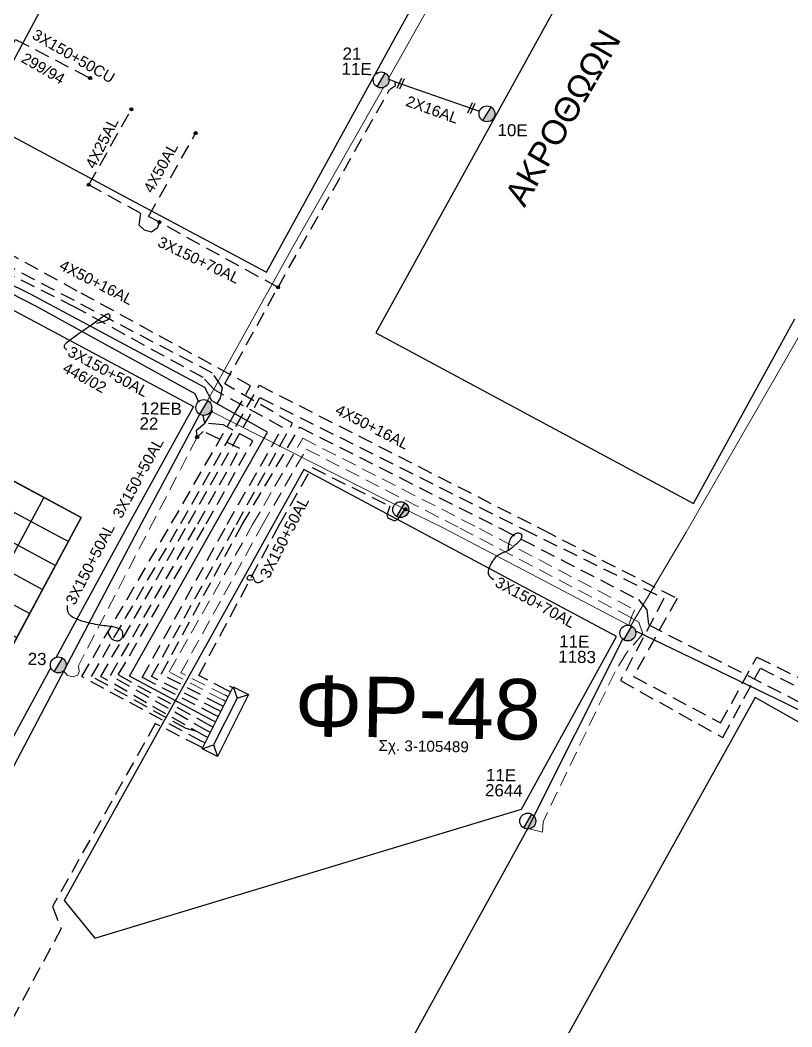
# Model space of a CAD drawing. Header units: millimetres. Extents: x 2875 to 4053, y 1200 to 1741.
# Drawn here: x 3575.3 to 3641.3, y 1283.3 to 1369.4 of the extents above; entities that cross this region are included whole.
import ezdxf
from ezdxf.enums import TextEntityAlignment as Align

# ---------------------------------------------------------------- set-up
doc = ezdxf.new("R2010")
doc.units = ezdxf.units.MM
doc.linetypes.add('DASHED', pattern=[19.05, 12.7, -6.35])
doc.layers.add('Άγνωστα', color=7, linetype='Continuous', lineweight=5)
for name, color, linetype in [('Ασφαλειοκιβώτια Χ.Τ 13 αναχωρήσεων', 7, 'Continuous'), ('Γυμνά εναέρια ΧΤ (1Φ)   2x16AL', 7, 'Continuous'), ('Γυμνά εναέρια ΧΤ και ΦΟΠ (3Φ)   4x50+16AL', 7, 'Continuous'), ('Επιγραφές - Σχήματα', 7, 'Continuous'), ('Καλώδια ΧΤ   3x150+50AL', 7, 'DASHED'), ('Καλώδια ΧΤ   3x150+50AL XLPE', 7, 'DASHED'), ('Καλώδια ΧΤ   3x150+50CU', 7, 'DASHED'), ('Καλώδια ΧΤ   3x150+70AL', 7, 'DASHED'), ('Μηχανική τομή', 7, 'Continuous'), ('Στύλος ΦΜ', 7, 'Continuous'), ('Στύλος ΦΜ @ 1', 7, 'Continuous'), ('Συνδέσεις', 7, 'Continuous'), ('Υποσταθμός πόλεως', 7, 'Continuous'), ('Υπόβαθρο ΔΕΗ', 7, 'Continuous'), ('Υπόγεια καλώδια Δικτύου ΧΤ και Παρ. ΧΤ - 3X150+70 AL', 7, 'DASHED'), ('Υπόγεια καλώδια Παροχών ΧΤ   4x25', 7, 'DASHED'), ('Υπόγεια καλώδια Παροχών ΧΤ   4x50AL', 7, 'DASHED')]:
    doc.layers.add(name, color=color, linetype=linetype)
doc.styles.get("Standard").update_dxf_attribs({"font": 'ARIAL.TTF'})
doc.linetypes.add('SYN_LINE', pattern='A,0.5,-0.0001,["/\\/\\/\\/",Standard,S=0.1,R=0,X=0,Y=-0.05],-0.25', length=0.7501)

# ---------------------------------------------------------------- blocks, each defined once
blk = doc.blocks.new('_ΣΥΝΔΕΣΗ')
at = {"layer": 'Συνδέσεις', "linetype": 'SYN_LINE', "ltscale": 40}
blk.add_hatch(color=256, dxfattribs=at).paths.add_polyline_path([(0.5, -0.01, 1), (-0.5, -0.01, 1)])
at = {"layer": 'Συνδέσεις'}
blk.add_circle((0, -0.01), 0.5, dxfattribs=at)
blk = doc.blocks.new('ΥΠΑΡΧΩΝ ΤΣΙΜΕΝΤΕΝΙΟΣ ΣΤΥΛΟΣ')
at = {"layer": 'Στύλος ΦΜ'}
blk.add_hatch(color=256, dxfattribs=at).paths.add_polyline_path([(-1.29, -2.28, 0.574793), (2.62, 0, 0.268822), (1.3, 2.27)])
blk.add_line((-1.29, -2.28), (1.3, 2.27), dxfattribs=at)
blk.add_circle((0, 0), 2.62, dxfattribs=at)
at = {"layer": 'Στύλος ΦΜ', "flags": 4}
for tag, p in [('ΑΡΙΘΜΟΣ', (-4.68, 8.05)), ('ΤΥΠΟΣ', (-4.91, 3.03))]:
    blk.add_attdef(tag, p, '', height=4, dxfattribs=at)
blk = doc.blocks.new('ΜΗΧΑΝΙΚΗ ΤΟΜΗ')
at = {"layer": 'Μηχανική τομή', "ltscale": 40}
for p, q in [((-1.89, 0.78), (1.89, 0.78)), ((1.89, 0), (-1.89, 0))]:
    blk.add_line(p, q, dxfattribs=at)
blk = doc.blocks.new('new block1')
at = {"layer": 'Ασφαλειοκιβώτια Χ.Τ 13 αναχωρήσεων'}
for s, p in [('1', (-1539.38, 5043.6)), ('2', (-1539.38, 5035.03)), ('3', (-1539.38, 5025.96)), ('4', (-1539.38, 5016.94)), ('5', (-1539.38, 5007.92)), ('6', (-1539.38, 4998.79)), ('7', (-1539.38, 4990.55)), ('8', (-1539.38, 4980.86)), ('9', (-1539.38, 4972.17)), ('10', (-1541.17, 4963.2)), ('11', (-1541.17, 4954.4)), ('12', (-1541.17, 4945.04)), ('13', (-1541.17, 4936.47))]:
    blk.add_text(s, height=3.6, dxfattribs=at).set_placement(p)
blk = doc.blocks.new('ΑΣΦΑΛΕΙΟΚΙΒΩΤΙΟ ΥΠΟΣΤΑΘΜΟΥ 13 ΑΝΑΧΩΡΗΣΕΩΝ')
at = {"layer": 'Ασφαλειοκιβώτια Χ.Τ 13 αναχωρήσεων', "ltscale": 40}
for p, q in [((-23.86, 58.34), (23.96, 58.34)), ((-9.78, 58.34), (-9.78, -58.66)), ((9.87, 58.34), (9.87, -58.66)), ((23.96, 58.34), (23.96, -45.89)), ((-23.86, 49.34), (23.96, 49.34)), ((-23.86, 40.34), (23.96, 40.34)), ((-23.86, 31.34), (23.96, 31.34)), ((-23.86, 22.34), (23.96, 22.34)), ((-23.86, 13.34), (23.96, 13.34)), ((-23.86, 4.34), (23.96, 4.34)), ((-23.86, -4.66), (23.96, -4.66)), ((-23.86, -13.66), (23.96, -13.66)), ((-23.86, -22.66), (23.96, -22.66)), ((-23.86, -31.66), (23.96, -31.66)), ((-23.86, -40.66), (23.96, -40.66)), ((-23.86, -49.66), (23.96, -49.66))]:
    blk.add_line(p, q, dxfattribs=at)
at = {"layer": 'Ασφαλειοκιβώτια Χ.Τ 13 αναχωρήσεων'}
blk.add_lwpolyline([(-23.86, -58.66), (23.96, -58.66), (23.96, 58.34), (-23.86, 58.34)], close=True, dxfattribs=at)
blk.add_blockref('new block1', (1521.19, -4992), dxfattribs=at)
at = {"layer": 'Ασφαλειοκιβώτια Χ.Τ 13 αναχωρήσεων', "ltscale": 40}
for tag, height, p in [('ΟΝΟΜΑ', 5, (1.15, 62.43)), ('ΚΕΙΜΕΝΟ 1', 2, (17.15, 53.4)), ('ΚΕΙΜΕΝΟ 2', 2, (17.15, 44.69)), ('ΚΕΙΜΕΝΟ 3', 2, (16.99, 35.93)), ('ΚΕΙΜΕΝΟ 4', 2, (16.99, 26.95)), ('ΚΕΙΜΕΝΟ 5', 2, (16.99, 18.11)), ('ΚΕΙΜΕΝΟ 6', 2, (16.99, 9.19)), ('ΚΕΙΜΕΝΟ 7', 2, (16.99, 0.11)), ('ΚΕΙΜΕΝΟ 8', 2, (16.99, -8.61)), ('ΚΕΙΜΕΝΟ 9', 2, (16.99, -17.74)), ('ΚΕΙΜΕΝΟ 10', 2, (16.99, -26.96)), ('ΚΕΙΜΕΝΟ 11', 2, (16.99, -36.04)), ('ΚΕΙΜΕΝΟ 12', 2, (16.99, -44.96)), ('ΚΕΙΜΕΝΟ 13', 2, (16.99, -54.16)), ('ΣΧ', 2, (1.2, -60.52))]:
    blk.add_attdef(tag, text='', height=height, dxfattribs=at).set_placement(p, align=Align.MIDDLE_CENTER)
blk = doc.blocks.new('ΥΠΟΣΤΑΘΜΟΣ ΠΟΛΕΩΣ 13 ΑΝΑΧΩΡΗΣΕΩΝ')
at = {"layer": 'Υποσταθμός πόλεως', "ltscale": 40}
for p, q in [((-11.12, -2.82), (-11.12, -4)), ((-9.53, -2.82), (-9.53, -4)), ((-7.77, -2.82), (-7.77, -4)), ((-5.99, -2.82), (-5.99, -4)), ((-4.14, -2.82), (-4.14, -4)), ((-2.3, -2.82), (-2.3, -4)), ((-0.43, -2.82), (-0.43, -4)), ((1.54, -2.82), (1.54, -4)), ((3.43, -2.82), (3.43, -4)), ((5.39, -2.82), (5.39, -4)), ((7.32, -2.82), (7.32, -4)), ((9.32, -2.82), (9.32, -4)), ((11.11, -2.82), (11.11, -4))]:
    blk.add_line(p, q, dxfattribs=at)
blk.add_lwpolyline([(-11.43, 2.82), (11.43, 2.82), (11.43, -2.82), (-11.43, -2.82)], close=True, dxfattribs=at)
for points in [[(-8.62, 0), (-11.43, 2.82)], [(-11.43, -2.82), (-8.62, 0)], [(-8.62, 0), (8.62, 0)], [(8.62, 0), (11.43, 2.82)], [(11.43, -2.82), (8.62, 0)]]:
    blk.add_lwpolyline(points, dxfattribs=at)
at = {"layer": 'Υποσταθμός πόλεως', "linetype": 'SYN_LINE', "ltscale": 40, "flags": 1}
for tag, p in [('ΜΕΤΑΣΧΗΜΑΤΙΣΜΟΣ', (12.22, 1.68)), ('ΙΣΧΥΣ', (12.2, -1.11)), ('ΑΡΙΘΜΟΣ', (12.32, -3.83))]:
    blk.add_attdef(tag, p, '', height=1.8, dxfattribs=at)

msp = doc.modelspace()

# ---------------------------------------------------------------- linework, layer by layer
at = {"layer": 'Άγνωστα', "color": 2}
for points in [[(3606.843, 1364.436), (3615.645, 1380.098), (3625.527, 1398.178)], [(3591.344, 1336.841), (3593.919, 1341.515), (3598.757, 1350.195), (3606.377, 1363.613)]]:
    msp.add_lwpolyline(points, dxfattribs=at)
at = {"layer": 'Άγνωστα', "color": 27}
for points in [[(3642.518, 1343.404), (3632.246, 1325.589)], [(3591.62, 1335.924), (3606.821, 1328.223), (3611.485, 1325.944), (3627.495, 1317.536), (3632.249, 1325.589)]]:
    msp.add_lwpolyline(points, dxfattribs=at)
at = {"layer": 'Άγνωστα', "color": 6, "linetype": 'DASHED', "ltscale": 0.1}
msp.add_lwpolyline([(3590.45, 1333.707), (3580.297, 1314.136), (3580.364, 1313.659), (3580.247, 1313.351), (3579.835, 1313.213), (3579.377, 1313.329), (3579.033, 1313.716)], dxfattribs=at)
at = {"layer": 'Άγνωστα', "color": 133, "linetype": 'DASHED', "ltscale": 0.1}
msp.add_lwpolyline([(3592.636, 1311.225), (3588.046, 1313.633), (3595.193, 1326.223), (3599.481, 1333.61), (3614.587, 1325.891), (3627.855, 1318.949), (3627.666, 1318.573), (3627.422, 1317.803), (3627.362, 1317.624)], dxfattribs=at)
at = {"layer": 'Άγνωστα', "color": 173, "linetype": 'DASHED', "ltscale": 0.1}
msp.add_lwpolyline([(3592.843, 1311.637), (3589.059, 1313.556), (3596.042, 1326.208), (3599.78, 1332.678), (3612.931, 1325.919), (3627.15, 1318.468), (3628.218, 1317.885), (3628.538, 1316.886), (3627.123, 1315.208), (3626.172, 1313.637), (3620.017, 1300.807), (3619.965, 1299.931), (3618.727, 1300.244)], dxfattribs=at)
at = {"layer": 'Γυμνά εναέρια ΧΤ (1Φ)   2x16AL', "color": 2}
msp.add_lwpolyline([(3607.385, 1364.099), (3614.586, 1361.592)], dxfattribs=at)
at = {"layer": 'Γυμνά εναέρια ΧΤ και ΦΟΠ (3Φ)   4x50+16AL', "color": 62, "linetype": 'DASHED', "ltscale": 0.1}
msp.add_lwpolyline([(3591.988, 1309.939), (3585.754, 1313.149), (3593.027, 1326.26), (3597.746, 1334.541), (3591.946, 1337.742), (3590.971, 1338.796), (3579.953, 1344.864), (3567.607, 1351.044), (3567.151, 1352.402), (3566.194, 1352.835), (3565.041, 1352.648), (3563.852, 1352.078), (3541.054, 1364.791), (3522.347, 1374.436), (3522.43, 1375.019), (3521.705, 1375.397), (3521.26, 1375.015)], dxfattribs=at)
at = {"layer": 'Γυμνά εναέρια ΧΤ και ΦΟΠ (3Φ)   4x50+16AL', "color": 2, "linetype": 'DASHED', "ltscale": 0.1}
msp.add_lwpolyline([(3592.206, 1310.371), (3586.553, 1313.224), (3593.805, 1326.247), (3598.603, 1334.906), (3592.808, 1338.265), (3597.367, 1346.517), (3606.896, 1363.43), (3607.397, 1363.781), (3607.385, 1364.099), (3606.778, 1364.32)], dxfattribs=at)
at = {"layer": 'Γυμνά εναέρια ΧΤ και ΦΟΠ (3Φ)   4x50+16AL', "color": 30, "ltscale": 0.1}
msp.add_lwpolyline([(3591.758, 1309.484), (3584.675, 1313.27), (3592.005, 1326.277), (3596.473, 1334.143), (3591.698, 1336.802), (3591.104, 1337.968), (3576.212, 1345.95), (3567.05, 1350.454), (3566.91, 1351.007), (3566.685, 1351.819), (3566.055, 1352.13), (3565.091, 1352.033), (3563.971, 1351.517), (3563.591, 1350.715), (3563.823, 1349.724), (3563.977, 1349.017), (3559.75, 1341.092), (3555.871, 1334.709)], dxfattribs=at)
at = {"layer": 'Γυμνά εναέρια ΧΤ και ΦΟΠ (3Φ)   4x50+16AL', "color": 85}
msp.add_lwpolyline([(3590.575, 1336.753), (3590.288, 1337.416), (3576.672, 1344.92), (3566.206, 1350.271)], dxfattribs=at)
at = {"layer": 'Γυμνά εναέρια ΧΤ και ΦΟΠ (3Φ)   4x50+16AL', "color": 6}
msp.add_lwpolyline([(3541.909, 1244.583), (3565.057, 1287.157), (3585.713, 1326.385), (3590.678, 1335.66)], dxfattribs=at)
at = {"layer": 'Γυμνά εναέρια ΧΤ και ΦΟΠ (3Φ)   4x50+16AL', "color": 85, "linetype": 'DASHED', "ltscale": 0.1}
msp.add_lwpolyline([(3591.538, 1309.047), (3583.703, 1313.368), (3591.226, 1326.291), (3595.22, 1333.398), (3592.681, 1334.767), (3591.106, 1334.916), (3590.953, 1335.569)], dxfattribs=at)
at = {"layer": 'Γυμνά εναέρια ΧΤ και ΦΟΠ (3Φ)   4x50+16AL', "color": 6, "linetype": 'DASHED', "ltscale": 0.1}
msp.add_lwpolyline([(3591.31, 1308.594), (3583.045, 1313.321), (3590.508, 1326.303), (3594.098, 1332.732), (3590.965, 1334.204), (3590.45, 1333.707)], dxfattribs=at)
at = {"layer": 'Γυμνά εναέρια ΧΤ και ΦΟΠ (3Φ)   4x50+16AL', "color": 1, "linetype": 'DASHED', "ltscale": 0.1}
msp.add_lwpolyline([(3592.421, 1310.798), (3587.386, 1313.445), (3594.3, 1326.238), (3599.219, 1334.565), (3616.463, 1325.859), (3628.177, 1319.812), (3628.895, 1318.948), (3629.05, 1317.653), (3641.661, 1311.184), (3657.598, 1303), (3672.85, 1293.913), (3672.85, 1293.913)], dxfattribs=at)
at = {"layer": 'Γυμνά εναέρια ΧΤ και ΦΟΠ (3Φ)   4x50+16AL', "color": 133}
msp.add_lwpolyline([(3627.924, 1317.129), (3640.699, 1310.974), (3648.732, 1306.966)], dxfattribs=at)
at = {"layer": 'Γυμνά εναέρια ΧΤ και ΦΟΠ (3Φ)   4x50+16AL', "color": 173}
msp.add_lwpolyline([(3584.853, 1238.725), (3592.467, 1252.551), (3608.354, 1281.389), (3618.727, 1300.244), (3626.851, 1316.419)], dxfattribs=at)
at = {"layer": 'Γυμνά εναέρια ΧΤ και ΦΟΠ (3Φ)   4x50+16AL', "color": 206, "linetype": 'DASHED', "ltscale": 0.1}
msp.add_lwpolyline([(3590.643, 1307.27), (3586.875, 1309.215), (3578.09, 1293.559), (3578.82, 1291.665), (3556.529, 1250.249), (3556.707, 1249.753), (3564.506, 1245.545)], dxfattribs=at)
at = {"layer": 'Επιγραφές - Σχήματα'}
for points in [[(3581.861, 1343.45), (3582.187, 1343.53), (3582.444, 1343.606), (3582.639, 1343.678), (3582.781, 1343.745), (3582.88, 1343.809), (3582.943, 1343.868), (3582.98, 1343.923), (3583, 1343.973), (3583.01, 1344.018), (3583.012, 1344.059), (3583.007, 1344.094), (3582.997, 1344.126), (3582.981, 1344.153), (3582.963, 1344.176), (3582.941, 1344.195), (3582.918, 1344.211), (3582.894, 1344.223), (3582.868, 1344.231), (3582.841, 1344.235), (3582.812, 1344.234), (3582.781, 1344.229), (3582.747, 1344.22), (3582.709, 1344.205), (3582.668, 1344.184), (3582.622, 1344.158), (3582.568, 1344.123), (3582.502, 1344.078), (3582.421, 1344.021), (3582.321, 1343.949), (3582.197, 1343.86), (3582.047, 1343.752), (3581.867, 1343.622), (3581.654, 1343.47), (3581.415, 1343.3), (3581.16, 1343.118), (3580.895, 1342.93), (3580.631, 1342.742), (3580.375, 1342.56), (3580.137, 1342.39), (3579.924, 1342.237), (3579.743, 1342.107), (3579.593, 1341.997), (3579.471, 1341.906), (3579.372, 1341.829), (3579.294, 1341.763), (3579.233, 1341.707), (3579.184, 1341.657), (3579.146, 1341.609), (3579.115, 1341.562), (3579.094, 1341.515), (3579.084, 1341.466), (3579.088, 1341.417), (3579.11, 1341.365), (3579.152, 1341.312), (3579.216, 1341.256), (3579.306, 1341.197)], [(3617.086, 1323.981), (3617.075, 1324.176), (3617.078, 1324.352), (3617.093, 1324.511), (3617.119, 1324.653), (3617.154, 1324.781), (3617.197, 1324.896), (3617.246, 1324.999), (3617.299, 1325.093), (3617.355, 1325.177), (3617.413, 1325.252), (3617.473, 1325.319), (3617.536, 1325.376), (3617.599, 1325.423), (3617.663, 1325.461), (3617.728, 1325.489), (3617.794, 1325.507), (3617.858, 1325.514), (3617.922, 1325.512), (3617.982, 1325.501), (3618.038, 1325.482), (3618.088, 1325.455), (3618.13, 1325.421), (3618.165, 1325.381), (3618.189, 1325.336), (3618.202, 1325.285), (3618.205, 1325.231), (3618.198, 1325.174), (3618.183, 1325.115), (3618.161, 1325.056), (3618.132, 1324.996), (3618.098, 1324.938), (3618.06, 1324.883), (3618.019, 1324.83), (3617.974, 1324.78), (3617.927, 1324.731), (3617.876, 1324.684), (3617.823, 1324.636), (3617.767, 1324.588), (3617.708, 1324.538), (3617.646, 1324.485), (3617.582, 1324.429), (3617.514, 1324.371), (3617.444, 1324.311), (3617.369, 1324.251), (3617.29, 1324.19), (3617.207, 1324.13), (3617.119, 1324.071), (3617.025, 1324.015), (3616.926, 1323.962), (3616.823, 1323.912), (3616.718, 1323.863), (3616.613, 1323.816), (3616.509, 1323.771), (3616.409, 1323.725), (3616.314, 1323.679), (3616.226, 1323.633), (3616.146, 1323.584), (3616.072, 1323.532), (3616.003, 1323.472), (3615.934, 1323.402), (3615.865, 1323.319), (3615.792, 1323.219), (3615.714, 1323.101), (3615.626, 1322.96), (3615.531, 1322.797), (3615.441, 1322.615), (3615.369, 1322.422), (3615.331, 1322.226), (3615.342, 1322.032), (3615.418, 1321.849), (3615.573, 1321.683), (3615.821, 1321.542)], [(3595.206, 1321.508), (3595.016, 1321.481), (3594.881, 1321.486), (3594.792, 1321.516), (3594.743, 1321.565), (3594.728, 1321.626), (3594.738, 1321.693), (3594.767, 1321.758), (3594.808, 1321.815), (3594.855, 1321.859), (3594.905, 1321.889), (3594.956, 1321.907), (3595.008, 1321.912), (3595.058, 1321.906), (3595.105, 1321.889), (3595.148, 1321.864), (3595.184, 1321.829), (3595.214, 1321.787), (3595.238, 1321.739), (3595.258, 1321.687), (3595.277, 1321.63), (3595.297, 1321.573), (3595.32, 1321.514), (3595.348, 1321.458), (3595.383, 1321.403), (3595.427, 1321.354), (3595.481, 1321.312), (3595.547, 1321.284), (3595.626, 1321.272), (3595.717, 1321.281), (3595.823, 1321.316), (3595.945, 1321.381), (3596.083, 1321.479)], [(3582.834, 1317.062), (3582.882, 1316.867), (3582.951, 1316.706), (3583.036, 1316.576), (3583.133, 1316.474), (3583.237, 1316.398), (3583.345, 1316.344), (3583.451, 1316.31), (3583.552, 1316.294), (3583.643, 1316.292), (3583.725, 1316.303), (3583.799, 1316.325), (3583.863, 1316.357), (3583.919, 1316.397), (3583.967, 1316.444), (3584.008, 1316.497), (3584.041, 1316.553), (3584.067, 1316.612), (3584.087, 1316.672), (3584.1, 1316.733), (3584.107, 1316.795), (3584.109, 1316.855), (3584.105, 1316.915), (3584.095, 1316.973), (3584.08, 1317.028), (3584.06, 1317.079), (3584.035, 1317.128), (3584.003, 1317.173), (3583.965, 1317.215), (3583.919, 1317.254), (3583.866, 1317.29), (3583.804, 1317.324), (3583.732, 1317.354), (3583.651, 1317.382), (3583.561, 1317.408), (3583.46, 1317.432), (3583.351, 1317.455), (3583.231, 1317.476), (3583.103, 1317.496), (3582.966, 1317.517), (3582.82, 1317.537), (3582.665, 1317.558), (3582.501, 1317.58), (3582.329, 1317.604), (3582.15, 1317.631), (3581.963, 1317.661), (3581.769, 1317.694), (3581.568, 1317.732), (3581.361, 1317.776), (3581.148, 1317.825), (3580.933, 1317.88), (3580.72, 1317.941), (3580.511, 1318.007), (3580.312, 1318.078), (3580.125, 1318.153), (3579.955, 1318.233), (3579.805, 1318.317), (3579.678, 1318.406), (3579.574, 1318.501), (3579.492, 1318.604), (3579.43, 1318.717), (3579.388, 1318.843), (3579.364, 1318.983), (3579.357, 1319.139), (3579.366, 1319.315)]]:
    msp.add_lwpolyline(points, dxfattribs=at)
at = {"layer": 'Καλώδια ΧΤ   3x150+50AL', "color": 5, "ltscale": 0.1}
msp.add_lwpolyline([(3590.851, 1307.684), (3580.587, 1313.225), (3588.268, 1326.341), (3593.659, 1335.71), (3595.02, 1338.105), (3580.198, 1346.205), (3568.344, 1352.714), (3567.868, 1353.504), (3566.819, 1353.984), (3566.035, 1354.202), (3564.531, 1353.873), (3563.491, 1353.2), (3546.798, 1362.826), (3546.014, 1363.27), (3544.855, 1363.12), (3543.992, 1362.011)], dxfattribs=at)
at = {"layer": 'Καλώδια ΧΤ   3x150+50AL', "color": 6, "ltscale": 0.1}
msp.add_lwpolyline([(3590.45, 1333.707), (3590.387, 1334.294), (3591.106, 1334.916), (3592.461, 1337.04), (3592.623, 1337.915), (3591.765, 1339.183), (3568.194, 1351.561), (3567.569, 1352.839), (3566.394, 1353.422), (3564.951, 1353.3), (3563.475, 1352.517), (3562.861, 1351.367), (3563.19, 1348.835), (3560.639, 1344.604), (3555.184, 1334.597), (3550.903, 1326.978)], dxfattribs=at)
at = {"layer": 'Καλώδια ΧΤ   3x150+50AL', "color": 233, "ltscale": 0.1, "true_color": 0xd2798f}
msp.add_lwpolyline([(3590.441, 1308.516), (3589.509, 1308.775), (3581.425, 1313.245), (3589.051, 1326.328), (3595.773, 1338.141), (3619.97, 1325.799), (3631.474, 1319.917), (3627.756, 1313.239), (3635.198, 1309.271), (3638.301, 1314.896), (3645.968, 1311.133), (3649.863, 1318.506), (3645.611, 1321.054), (3647.661, 1325.325), (3653.135, 1335.668), (3652.483, 1341.471), (3656.196, 1348.366)], dxfattribs=at)
at = {"layer": 'Καλώδια ΧΤ   3x150+50AL', "color": 27, "ltscale": 0.1}
msp.add_lwpolyline([(3593.05, 1312.046), (3590.588, 1313.311), (3597.463, 1326.184), (3600.273, 1331.113), (3606.915, 1327.811), (3606.676, 1327.032), (3606.765, 1326.805), (3607.332, 1326.557), (3607.599, 1326.685), (3608.245, 1327.527)], dxfattribs=at)
at = {"layer": 'Καλώδια ΧΤ   3x150+50AL XLPE', "color": 233, "linetype": 'DASHED', "ltscale": 0.1, "true_color": 0xd2798f}
msp.add_lwpolyline([(3591.085, 1308.147), (3582.228, 1313.226), (3589.702, 1326.317), (3595.824, 1337.104), (3618.344, 1325.827), (3630.355, 1319.902), (3626.634, 1312.878), (3635.382, 1308.014), (3638.599, 1313.961), (3646.585, 1309.93)], dxfattribs=at)
at = {"layer": 'Καλώδια ΧΤ   3x150+50CU', "color": 85, "ltscale": 0.1}
msp.add_lwpolyline([(3570.746, 1361.39), (3570.433, 1361.788), (3570.487, 1362.235), (3570.801, 1362.523), (3571.14, 1362.455), (3571.673, 1361.936), (3574.926, 1367.731), (3581.304, 1364.419)], dxfattribs=at)
at = {"layer": 'Καλώδια ΧΤ   3x150+70AL', "color": 2, "ltscale": 0.1}
for points in [[(3587.227, 1352.089), (3587.04, 1351.593), (3586.545, 1351.255), (3585.96, 1351.4), (3585.485, 1351.847), (3585.626, 1352.844), (3581.187, 1355.282)], [(3597.367, 1346.517), (3587.227, 1352.089)]]:
    msp.add_lwpolyline(points, dxfattribs=at)
at = {"layer": 'Υπόβαθρο ΔΕΗ'}
msp.add_lwpolyline([(3640.016, 1427.303), (3615.187, 1441.002), (3600.226, 1413.663), (3572.014, 1360.85), (3583.881, 1354.5), (3596.369, 1347.815), (3607.436, 1367.966), (3623.524, 1397.122)], close=True, dxfattribs=at)
for points in [[(3659.364, 1376.328), (3676.527, 1407.621), (3649.54, 1422.102), (3605.738, 1342.627), (3632.878, 1328.039), (3641.545, 1343.841)], [(3577.94, 1314.011), (3560.868, 1282.568), (3537.717, 1283.013), (3531.863, 1286.122), (3553.58, 1326.935), (3565.863, 1349.293), (3590.143, 1336.336), (3584.668, 1326.403), (3578.411, 1314.879)], [(3579.083, 1294.073), (3581.707, 1290.856), (3618.183, 1301.885), (3626.294, 1316.643), (3599.574, 1330.935), (3579.083, 1294.073)], [(3618.875, 1217.215), (3663.873, 1296.889), (3638.162, 1311.443), (3593.336, 1230.744), (3618.875, 1217.215)]]:
    msp.add_lwpolyline(points, dxfattribs=at)
at = {"layer": 'Υπόγεια καλώδια Παροχών ΧΤ   4x25', "color": 2, "ltscale": 0.1}
msp.add_lwpolyline([(3581.187, 1355.282), (3584.831, 1361.744)], dxfattribs=at)
at = {"layer": 'Υπόγεια καλώδια Παροχών ΧΤ   4x50AL', "color": 2, "ltscale": 0.1}
msp.add_lwpolyline([(3587.227, 1352.089), (3586.291, 1352.587), (3590.325, 1359.704)], dxfattribs=at)

# ---------------------------------------------------------------- block references
at = {"layer": 'Ασφαλειοκιβώτια Χ.Τ 13 αναχωρήσεων'}
ref = msp.add_blockref('ΑΣΦΑΛΕΙΟΚΙΒΩΤΙΟ ΥΠΟΣΤΑΘΜΟΥ 13 ΑΝΑΧΩΡΗΣΕΩΝ', (3567.929, 1316.457), dxfattribs=dict(at, xscale=0.2590415103700359, yscale=0.2590415103700359, zscale=0.2590415103700359, rotation=331.7415365096159))
ref.add_attrib('ΣΧ', '3-105489', dxfattribs={"ltscale": 40, "height": 0.5181, "rotation": 331.74154}).set_placement((3560.781, 1302.499), align=Align.MIDDLE_CENTER)
at = {"layer": 'Μηχανική τομή', "xscale": 0.2590415103701287, "yscale": 0.2590415103701287, "zscale": 0.2590415103701287, "rotation": 65.35987703305835}
for p in [(3607.94, 1363.906), (3613.982, 1361.802)]:
    msp.add_blockref('ΜΗΧΑΝΙΚΗ ΤΟΜΗ', p, dxfattribs=at)
at = {"layer": 'Στύλος ΦΜ @ 1', "ltscale": 40}
ref = msp.add_blockref('ΥΠΑΡΧΩΝ ΤΣΙΜΕΝΤΕΝΙΟΣ ΣΤΥΛΟΣ', (3606.187, 1364.264), dxfattribs=dict(at, xscale=0.2590415103700448, yscale=0.2590415103700448, zscale=0.2590415103700448, rotation=359.0199368875902))
ref.add_attrib('ΤΥΠΟΣ', '11E', (3602.792, 1364.709), dxfattribs={"layer": 'Στύλος ΦΜ', "height": 1.0362, "rotation": 359.01994, "flags": 4})
ref.add_attrib('ΑΡΙΘΜΟΣ', '21', (3602.875, 1366.01), dxfattribs={"layer": 'Στύλος ΦΜ', "height": 1.0362, "rotation": 359.01994, "flags": 4})
ref = msp.add_blockref('ΥΠΑΡΧΩΝ ΤΣΙΜΕΝΤΕΝΙΟΣ ΣΤΥΛΟΣ', (3615.225, 1361.364), dxfattribs=dict(at, xscale=0.2590415103700448, yscale=0.2590415103700448, zscale=0.2590415103700448, rotation=359.0199368875902))
ref.add_attrib('ΤΥΠΟΣ', '10E', (3616.121, 1359.471), dxfattribs={"layer": 'Στύλος ΦΜ', "height": 1.0362, "rotation": 359.01994, "flags": 4})
ref = msp.add_blockref('ΥΠΑΡΧΩΝ ΤΣΙΜΕΝΤΕΝΙΟΣ ΣΤΥΛΟΣ', (3591.022, 1336.244), dxfattribs=dict(at, xscale=0.2590415103700448, yscale=0.2590415103700448, zscale=0.2590415103700448, rotation=359.0199368875902))
ref.add_attrib('ΤΥΠΟΣ', '22', (3585.514, 1334.364), dxfattribs={"layer": 'Στύλος ΦΜ', "height": 1.0362, "rotation": 359.01994, "flags": 4})
ref.add_attrib('ΑΡΙΘΜΟΣ', '12EB', (3585.598, 1335.665), dxfattribs={"layer": 'Στύλος ΦΜ', "height": 1.0362, "rotation": 359.01994, "flags": 4})
at = {"layer": 'Στύλος ΦΜ @ 1', "ltscale": 40, "xscale": 0.2590415103700448, "yscale": 0.2590415103700448, "zscale": 0.2590415103700448, "rotation": 359.0199368875902}
msp.add_blockref('ΥΠΑΡΧΩΝ ΤΣΙΜΕΝΤΕΝΙΟΣ ΣΤΥΛΟΣ', (3607.855, 1327.508), dxfattribs=at)
at = {"layer": 'Στύλος ΦΜ @ 1', "ltscale": 40}
ref = msp.add_blockref('ΥΠΑΡΧΩΝ ΤΣΙΜΕΝΤΕΝΙΟΣ ΣΤΥΛΟΣ', (3627.27, 1316.952), dxfattribs=dict(at, xscale=0.2590415103700448, yscale=0.2590415103700448, zscale=0.2590415103700448, rotation=359.0199368875902))
ref.add_attrib('ΤΥΠΟΣ', '1183', (3621.312, 1314.428), dxfattribs={"layer": 'Στύλος ΦΜ', "height": 1.0362, "rotation": 359.01994, "flags": 4})
ref.add_attrib('ΑΡΙΘΜΟΣ', '11E', (3621.396, 1315.729), dxfattribs={"layer": 'Στύλος ΦΜ', "height": 1.0362, "rotation": 359.01994, "flags": 4})
ref = msp.add_blockref('ΥΠΑΡΧΩΝ ΤΣΙΜΕΝΤΕΝΙΟΣ ΣΤΥΛΟΣ', (3578.584, 1314.224), dxfattribs=dict(at, xscale=0.2590415103700448, yscale=0.2590415103700448, zscale=0.2590415103700448, rotation=359.0199368875902))
ref.add_attrib('ΤΥΠΟΣ', '23', (3575.959, 1314.236), dxfattribs={"layer": 'Στύλος ΦΜ', "height": 1.0362, "rotation": 359.01994, "flags": 4})
ref = msp.add_blockref('ΥΠΑΡΧΩΝ ΤΣΙΜΕΝΤΕΝΙΟΣ ΣΤΥΛΟΣ', (3618.714, 1300.868), dxfattribs=dict(at, xscale=0.2590415103700448, yscale=0.2590415103700448, zscale=0.2590415103700448, rotation=359.0199368875902))
ref.add_attrib('ΤΥΠΟΣ', '2644', (3615.052, 1303.003), dxfattribs={"layer": 'Στύλος ΦΜ', "height": 1.0362, "rotation": 359.01994, "flags": 4})
ref.add_attrib('ΑΡΙΘΜΟΣ', '11E', (3615.135, 1304.304), dxfattribs={"layer": 'Στύλος ΦΜ', "height": 1.0362, "rotation": 359.01994, "flags": 4})
at = {"layer": 'Συνδέσεις', "xscale": 0.2590415103700448, "yscale": 0.2590415103700448, "zscale": 0.2590415103700448, "rotation": 359.0199368875902}
for p in [(3581.307, 1364.43), (3584.835, 1361.755), (3590.329, 1359.716), (3581.191, 1355.294), (3587.231, 1352.1), (3597.37, 1346.529), (3590.454, 1333.719), (3608.249, 1327.539)]:
    msp.add_blockref('_ΣΥΝΔΕΣΗ', p, dxfattribs=at)
at = {"layer": 'Υποσταθμός πόλεως', "xscale": 0.2590415103700436, "yscale": 0.2590415103700436, "zscale": 0.2590415103700436, "rotation": 243.2543599724216}
msp.add_blockref('ΥΠΟΣΤΑΘΜΟΣ ΠΟΛΕΩΣ 13 ΑΝΑΧΩΡΗΣΕΩΝ', (3592.864, 1309.374), dxfattribs=at)

# ---------------------------------------------------------------- texts
at = {"layer": 'Γυμνά εναέρια ΧΤ (1Φ)   2x16AL', "color": 7, "insert": (3608.529, 1362.947), "char_height": 0.9325, "width": 87.23055, "attachment_point": 1, "rotation": 340.28703}
msp.add_mtext('2X16AL', dxfattribs=at)
at = {"layer": 'Γυμνά εναέρια ΧΤ και ΦΟΠ (3Φ)   4x50+16AL', "color": 7, "char_height": 0.9325, "width": 87.23055, "attachment_point": 1, "rotation": 332.82512}
for insert in [(3579.011, 1348.933), (3602.597, 1336.57)]:
    msp.add_mtext('4X50+16AL', dxfattribs=dict(at, insert=insert))
at = {"layer": 'Επιγραφές - Σχήματα', "attachment_point": 1}
for s, insert, char_height, width, rotation in [('ΑΚΡΟΘΩΩΝ', (3616.636, 1354.313), 2.0723, 20.52812, 60.13736), ('Σχ. 3-105489', (3605.965, 1307.81), 0.93255, 10.64757, 359.01994)]:
    msp.add_mtext(s, dxfattribs=dict(at, insert=insert, char_height=char_height, width=width, rotation=rotation))
at = {"layer": 'Επιγραφές - Σχήματα', "insert": (3609.322, 1310.535), "char_height": 5.1808, "attachment_point": 5, "rotation": 359.01994}
msp.add_mtext('ΦΡ-48', dxfattribs=at)
at = {"layer": 'Καλώδια ΧΤ   3x150+50AL', "color": 7, "char_height": 0.9325, "width": 87.23055, "attachment_point": 1}
for s, insert, rotation in [('3X150+50AL', (3579.741, 1341.535), 331.48166), ('446/02', (3579.312, 1340.16), 331.48166), ('3X150+50AL', (3583.164, 1327.134), 61.17974), ('3X150+50AL', (3595.766, 1321.973), 62.84388), ('3X150+50AL', (3579.162, 1319.701), 62.84388)]:
    msp.add_mtext(s, dxfattribs=dict(at, insert=insert, rotation=rotation))
at = {"layer": 'Καλώδια ΧΤ   3x150+50CU', "color": 7, "char_height": 0.9325, "width": 87.23055, "attachment_point": 1, "rotation": 329.98844}
for s, insert in [('3X150+50CU', (3576.727, 1368.668)), ('299/94', (3575.805, 1366.649))]:
    msp.add_mtext(s, dxfattribs=dict(at, insert=insert))
at = {"layer": 'Καλώδια ΧΤ   3x150+70AL', "color": 7, "insert": (3587.39, 1350.92), "char_height": 0.9325, "width": 87.23055, "attachment_point": 1, "rotation": 334.37194}
msp.add_mtext('3X150+70AL', dxfattribs=at)
at = {"layer": 'Υπόγεια καλώδια Δικτύου ΧΤ και Παρ. ΧΤ - 3X150+70 AL', "color": 7, "insert": (3616.284, 1321.819), "char_height": 0.9325, "width": 87.23055, "attachment_point": 1, "rotation": 330.99224}
msp.add_mtext('3X150+70AL', dxfattribs=at)
at = {"layer": 'Υπόγεια καλώδια Παροχών ΧΤ   4x25', "color": 7, "insert": (3580.85, 1357.005), "char_height": 0.9325, "width": 87.23055, "attachment_point": 1, "rotation": 63.27483}
msp.add_mtext('4X25AL', dxfattribs=at)
at = {"layer": 'Υπόγεια καλώδια Παροχών ΧΤ   4x50AL', "color": 7, "insert": (3585.803, 1354.955), "char_height": 0.9325, "width": 87.23055, "attachment_point": 1, "rotation": 61.081}
msp.add_mtext('4X50AL', dxfattribs=at)

doc.saveas('drawing.dxf')
